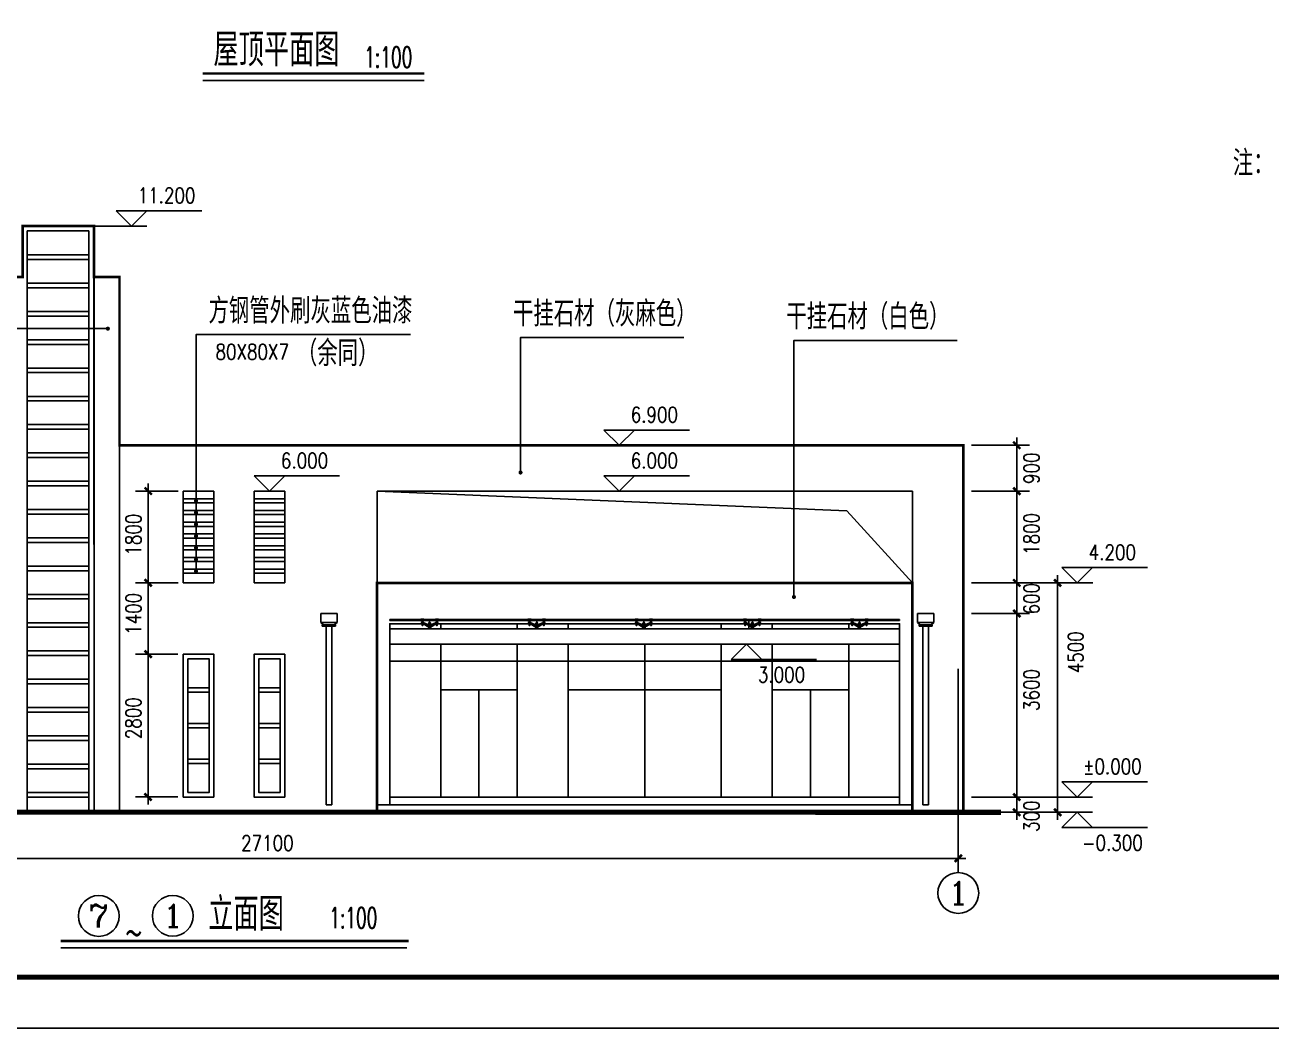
# Model space of a CAD drawing. Extents: x 535358 to 858566, y -185481 to -98609.
# Drawn here: x 790458 to 814897, y -162258 to -142580 of the extents above; entities that cross this region are included whole.
import ezdxf
from ezdxf.enums import TextEntityAlignment as Align

# ---------------------------------------------------------------- set-up
doc = ezdxf.new("R2010")
doc.units = 0
doc.header["$LTSCALE"] = 1000
doc.header["$MEASUREMENT"] = 0
doc.linetypes.add('CENTER2', pattern=[1.125, 0.75, -0.125, 0.125, -0.125])
doc.linetypes.add('CENTERX2', pattern=[101.6, 63.5, -12.7, 12.7, -12.7])
doc.layers.get('0').update_dxf_attribs({"linetype": 'CONTINUOUS'})
doc.layers.get('DEFPOINTS').update_dxf_attribs({"linetype": 'CONTINUOUS'})
for name, color, linetype in [('_TCH_MASK', 7, 'CONTINUOUS'), ('AXIS', 3, 'CONTINUOUS'), ('AXIS_TEXT', 3, 'CONTINUOUS'), ('E_GROUND', 2, 'CONTINUOUS'), ('E_WALL', 255, 'CONTINUOUS'), ('E_WINDOW', 2, 'CONTINUOUS'), ('LEVL', 3, 'CONTINUOUS'), ('PUB_SYMB', 3, 'CONTINUOUS'), ('PUB_TEXT', 7, 'CONTINUOUS'), ('PUB_TITLE', 4, 'CONTINUOUS'), ('PUB_WALL', 255, 'CONTINUOUS'), ('STAIR', 2, 'CONTINUOUS'), ('WALL', 151, 'CONTINUOUS'), ('玻璃', 3, 'CONTINUOUS')]:
    doc.layers.add(name, color=color, linetype=linetype)
doc.styles.add('-HZTXTSIMPLEX', font='SIMPLEX.shx', dxfattribs={"bigfont": 'HZTXT.shx'})
doc.styles.add('-宋体', font='SimSun.ttf', dxfattribs={"width": 0.8})
doc.styles.add('_COMPLEX', font='COMPLEX', dxfattribs={"width": 0.6125})
doc.styles.add('_HZTXT', font='txt.shx', dxfattribs={"width": 0.8, "bigfont": 'HZTXT.shx'})
doc.styles.add('_OCHINESE', font='simplex.shx', dxfattribs={"bigfont": 'OCHINESE.shx'})
doc.styles.add('COMPLEX', font='COMPLEX.shx')
doc.styles.add('dim_font', font='SIMPLEX.shx', dxfattribs={"width": 0.8})
doc.dimstyles.new('DIMN', dxfattribs={"dimtxt": 300, "dimasz": 100, "dimexe": 250, "dimexo": 300, "dimgap": 0, "dimtad": 0, "dimdec": 0, "dimzin": 0, "dimdsep": 46, "dimtxsty": 'dim_font', "dimblk": 'ARCHTICK', "dimcen": 0.09, "dimdle": 150, "dimclrt": 7, "dimazin": 0, "dimtfac": 1, "dimtdec": 0, "dimtix": 1, "dimtmove": 2, "dimatfit": 3, "dimldrblk": 'ARCHTICK', "dimfxl": 1, "dimtvp": 1, "dimtolj": 1, "dimtzin": 0, "dimarcsym": 0})

# ---------------------------------------------------------------- blocks, each defined once
blk = doc.blocks.new('_axiso')
blk.add_circle((0, 0), 0.5)
at = {"layer": 'AXIS_TEXT', "style": 'COMPLEX', "width": 1.041667}
blk.add_attdef('A', text='', height=0.56, dxfattribs=at).set_placement((-0.25, -0.28), (0.25, -0.28), align=Align.FIT)
blk = doc.blocks.new('_archtick')
at = {"const_width": 0.5}
blk.add_lwpolyline([(-0.7, -0.7), (0.7, 0.7)], dxfattribs=at)
blk = doc.blocks.new('*D855')
at = {"layer": 'AXIS', "color": 0, "lineweight": -2, "transparency": 16777216}
for p, q in [((781663, -155829), (781663, -159179)), ((808763, -155829), (808763, -159179)), ((781513, -158929), (808913, -158929))]:
    blk.add_line(p, q, dxfattribs=at)
at = {"layer": 'DEFPOINTS', "color": 0, "transparency": 16777216}
for p in [(781663, -155529), (808763, -155529), (808763, -158929)]:
    blk.add_point(p, dxfattribs=at)
at = {"layer": 'AXIS', "color": 0, "lineweight": -2, "transparency": 16777216, "xscale": 100, "yscale": 100, "zscale": 100, "rotation": 180}
blk.add_blockref('_archtick', (781663, -158929), dxfattribs=at)
at = {"layer": 'AXIS', "color": 0, "lineweight": -2, "transparency": 16777216, "xscale": 100, "yscale": 100, "zscale": 100}
blk.add_blockref('_archtick', (808763, -158929), dxfattribs=at)
at = {"layer": 'AXIS', "color": 7, "transparency": 16777216, "insert": (795213, -158629), "char_height": 300, "attachment_point": 5, "style": 'dim_font'}
blk.add_mtext('\\A1;27100', dxfattribs=at)
blk = doc.blocks.new('bz')
at = {"color": 2, "linetype": 'Continuous'}
for p, q in [((-172, 153), (-158, 156)), ((-172, 153), (-158, 156)), ((-172, 150), (-172, 153)), ((-142, 151), (-172, 151)), ((-157, 151), (-172, 151)), ((-172, 150), (-160, 150)), ((-172, 150), (-160, 150)), ((-172, 124), (-160, 124)), ((-172, 124), (-172, 121)), ((-142, 123), (-172, 123)), ((-157, 123), (-172, 123)), ((-172, 121), (-158, 118)), ((-172, 121), (-158, 118)), ((-126, 156), (-158, 156)), ((-126, 118), (-158, 118)), ((-157, 118), (-157, 115)), ((-157, 115), (-142, 115)), ((-156, 118), (-156, 115)), ((-147, 115), (-148, 114)), ((-148, 114), (-134, 114)), ((-134, 114), (-148, 114)), ((-148, 108), (-148, 114)), ((-148, 108), (-147, 107)), ((-134, 108), (-148, 108)), ((-134, 108), (-148, 108)), ((-134, 108), (-148, 108)), ((-134, 108), (-148, 108)), ((-147, 107), (-147, 89)), ((-135, 107), (-147, 107)), ((-137, 114), (-145, 108)), ((-145, 114), (-137, 108)), ((-145, 114), (-145, 108)), ((-142, 151), (-112, 151)), ((-142, 123), (-112, 123)), ((-142, 115), (-126, 115)), ((-137, 114), (-137, 108)), ((-135, 115), (-134, 114)), ((-134, 108), (-135, 107)), ((-135, 107), (-135, 89)), ((-134, 108), (-134, 114)), ((-127, 118), (-127, 115)), ((-112, 153), (-126, 156)), ((-112, 121), (-126, 118)), ((-126, 118), (-126, 115)), ((-112, 150), (-124, 150)), ((-112, 124), (-124, 124)), ((-112, 150), (-112, 153)), ((-112, 124), (-112, 121)), ((112, 153), (126, 156)), ((112, 150), (112, 153)), ((142, 151), (112, 151)), ((112, 150), (124, 150)), ((112, 124), (112, 121)), ((112, 124), (124, 124)), ((142, 123), (112, 123)), ((112, 121), (126, 118)), ((126, 156), (142, 156)), ((126, 118), (126, 115)), ((126, 118), (158, 118)), ((142, 115), (126, 115)), ((127, 118), (127, 115)), ((135, 115), (134, 114)), ((134, 108), (134, 114)), ((134, 114), (148, 114)), ((148, 114), (134, 114)), ((134, 108), (135, 107)), ((134, 108), (148, 108)), ((134, 108), (148, 108)), ((134, 108), (148, 108)), ((134, 108), (148, 108)), ((135, 107), (135, 89)), ((135, 107), (147, 107)), ((137, 114), (137, 108)), ((145, 114), (137, 108)), ((137, 114), (145, 108)), ((157, 156), (142, 156)), ((142, 151), (171, 151)), ((142, 123), (171, 123)), ((157, 115), (142, 115)), ((145, 114), (145, 108)), ((147, 115), (148, 114)), ((148, 108), (147, 107)), ((147, 107), (147, 89)), ((148, 108), (148, 114)), ((156, 118), (156, 115)), ((171, 153), (157, 156)), ((171, 121), (157, 118)), ((157, 118), (157, 115)), ((171, 150), (159, 150)), ((171, 124), (159, 124)), ((171, 150), (171, 153)), ((171, 124), (171, 121))]:
    blk.add_line(p, q, dxfattribs=at)
at = {"color": 2}
for p, q in [((-167, 79), (-117, 79)), ((-167, 79), (-167, 73)), ((-167, 79), (-117, 79)), ((-167, 73), (-142, 73)), ((-142, 73), (-51, 19)), ((-37, 47), (-117, 79)), ((-117, 79), (-117, 58)), ((-117, 77), (-117, 68)), ((-111, 69), (-111, 63)), ((-110, 62), (-52, 27)), ((-51, 47), (-109, 70)), ((-51, 28), (-51, 46)), ((-51, 19), (-51, 17)), ((-51, 19), (-51, 18)), ((-51, 17), (-35, 17)), ((-37, 47), (-37, 17)), ((-37, 47), (37, 47)), ((-37, 17), (51, 17)), ((-10, 17), (-24, 17)), ((-24, -7), (-24, 7)), ((24, 7), (-24, 7)), ((-17, 72), (-17, 59)), ((-17, 54), (-17, 47)), ((-15, 7), (-15, 17)), ((-14, 75), (14, 75)), ((-14, 57), (14, 57)), ((-13, 57), (13, 57)), ((13, 57), (-13, 57)), ((-10, 5), (10, -5)), ((-10, -5), (-10, 5)), ((-10, -5), (10, 5)), ((10, 5), (-10, 5)), ((-9, 59), (-9, 72)), ((-9, 47), (-9, 54)), ((9, 59), (9, 72)), ((9, 47), (9, 54)), ((10, -5), (10, 5)), ((15, 7), (15, 17)), ((17, 72), (17, 59)), ((17, 54), (17, 47)), ((24, -7), (24, 7)), ((37, 47), (117, 79)), ((37, 47), (37, 17)), ((142, 73), (51, 19)), ((51, 47), (109, 70)), ((51, 28), (51, 46)), ((51, 19), (51, 17)), ((110, 62), (52, 27)), ((111, 69), (111, 63)), ((117, 79), (117, 58)), ((167, 79), (117, 79)), ((167, 79), (117, 79)), ((117, 77), (117, 68)), ((167, 73), (142, 73)), ((167, 79), (167, 73)), ((24, -7), (-24, -7)), ((15, -7), (-15, -7)), ((10, -5), (-10, -5))]:
    blk.add_line(p, q, dxfattribs=at)
at = {"color": 0, "linetype": 'CENTER2', "ltscale": 0.05}
for p, q in [((-160, 150), (-160, 124)), ((-146, 107), (-146, 89)), ((-142, 142), (-142, 22)), ((-137, 107), (-137, 89)), ((-124, 150), (-124, 124)), ((124, 150), (124, 124)), ((137, 107), (137, 89)), ((142, 142), (142, 24)), ((146, 107), (146, 89)), ((159, 150), (159, 124))]:
    blk.add_line(p, q, dxfattribs=at)
at = {"ltscale": 0.04}
blk.add_line((-150, 150), (-150, 124), dxfattribs=at)
at = {"color": 0, "linetype": 'CENTER2', "ltscale": 0.01}
for p, q in [((-142, 21), (-142, 150)), ((0, 150), (0, -7)), ((0, 150), (0, -7)), ((142, 21), (142, 156))]:
    blk.add_line(p, q, dxfattribs=at)
at = {"color": 7, "linetype": 'CENTERX2'}
for p, q in [((-13, 7), (-13, 17)), ((13, 7), (13, 17))]:
    blk.add_line(p, q, dxfattribs=at)
at = {"color": 4}
for p, q in [((-8, 71), (-8, 71)), ((-8, 71), (-8, 71)), ((-8, 53), (-8, 53)), ((-8, 53), (-8, 53))]:
    blk.add_line(p, q, dxfattribs=at)
for p, q in [((-24, -7), (-24, -36)), ((24, -7), (24, -36))]:
    blk.add_line(p, q)
at = {"color": 2}
for centre, radius, start, end in [((-110, 69), 1, 68.0744, 179.2317), ((-110, 63), 1, 179.2317, 239.1209), ((-52, 28), 1, 239.1209, 359.2317), ((-52, 46), 1, 359.2317, 68.0744), ((-13, 71), 4.61, 20.4369, 159.5631), ((-13, 63), 5.67, 220.2984, 319.7016), ((-13, 52), 4.61, 20.4369, 159.5631), ((0, 75), 14, 0, 180), ((0, 61), 13.8, 51.5375, 128.4625), ((0, 77), 19.5, 243.8153, 296.1847), ((0, 43), 13.8, 51.5375, 128.4625), ((13, 71), 4.54, 19.7922, 160.2078), ((13, 63), 5.56, 219.7653, 320.2347), ((13, 53), 4.54, 19.7922, 160.2078), ((52, 46), 1, 111.9256, 180.7683), ((52, 28), 1, 180.7683, 300.8791), ((110, 69), 1, 0.7683, 111.9256), ((110, 63), 1, 300.8791, 0.7683)]:
    blk.add_arc(centre, radius, start, end, dxfattribs=at)
at = {"layer": 'DEFPOINTS', "color": 0, "linetype": 'ByBlock'}
blk.add_point((0, 76), dxfattribs=at)
at = {"layer": 'PUB_WALL', "linetype": 'Continuous'}
for p, q in [((-128, 81), (-156, 81)), ((-128, 81), (-156, 81)), ((128, 81), (156, 81)), ((128, 81), (156, 81))]:
    blk.add_line(p, q, dxfattribs=at)
at = {"layer": 'PUB_WALL'}
for p, q in [((-156, 81), (-156, 79)), ((-156, 81), (-156, 79)), ((-128, 79), (-156, 79)), ((-128, 79), (-156, 79)), ((-156, 73), (-156, 71)), ((-156, 73), (-156, 71)), ((-138, 71), (-156, 71)), ((-138, 71), (-156, 71)), ((-152, 63), (-152, 69)), ((-152, 63), (-152, 69)), ((-151, 87), (-151, 83)), ((-151, 87), (-151, 83)), ((-151, 87), (-151, 83)), ((-151, 87), (-151, 83)), ((-151, 71), (-150, 71)), ((-142, 71), (-151, 71)), ((-151, 71), (-150, 71)), ((-142, 71), (-151, 71)), ((-150, 81), (-132, 81)), ((-150, 81), (-132, 81)), ((-150, 71), (-138, 71)), ((-150, 71), (-149, 71)), ((-150, 71), (-138, 71)), ((-150, 71), (-149, 71)), ((-150, 62), (-149, 59)), ((-150, 62), (-149, 59)), ((-150, 61), (-149, 61)), ((-150, 61), (-133, 61)), ((-150, 61), (-149, 61)), ((-150, 61), (-133, 61)), ((-133, 89), (-149, 89)), ((-148, 89), (-149, 89)), ((-133, 89), (-149, 89)), ((-148, 89), (-149, 89)), ((-148, 81), (-149, 81)), ((-148, 81), (-149, 81)), ((-149, 71), (-138, 71)), ((-149, 71), (-138, 71)), ((-149, 61), (-135, 61)), ((-149, 61), (-135, 61)), ((-149, 58), (-135, 58)), ((-149, 58), (-135, 58)), ((-148, 58), (-148, 31)), ((-148, 58), (-148, 31)), ((-134, 31), (-148, 31)), ((-148, 31), (-141, 31)), ((-148, 31), (-146, 29)), ((-134, 31), (-148, 31)), ((-148, 31), (-141, 31)), ((-148, 31), (-146, 29)), ((-147, 63), (-147, 69)), ((-147, 63), (-147, 69)), ((-147, 63), (-147, 67)), ((-147, 63), (-147, 67)), ((-147, 63), (-147, 67)), ((-147, 63), (-147, 67)), ((-146, 87), (-146, 83)), ((-146, 87), (-146, 83)), ((-146, 87), (-146, 83)), ((-146, 87), (-146, 83)), ((-146, 87), (-146, 83)), ((-146, 87), (-146, 83)), ((-146, 29), (-146, 58)), ((-146, 29), (-146, 58)), ((-146, 29), (-136, 29)), ((-146, 29), (-136, 29)), ((-145, 71), (-139, 71)), ((-145, 71), (-139, 71)), ((-145, 61), (-139, 61)), ((-145, 61), (-139, 61)), ((-138, 89), (-144, 89)), ((-138, 89), (-144, 89)), ((-138, 81), (-144, 81)), ((-138, 81), (-144, 81)), ((-138, 71), (-142, 71)), ((-138, 71), (-142, 71)), ((-137, 63), (-137, 69)), ((-137, 63), (-137, 69)), ((-137, 63), (-137, 67)), ((-137, 63), (-137, 67)), ((-137, 63), (-137, 67)), ((-137, 63), (-137, 67)), ((-136, 87), (-136, 83)), ((-136, 87), (-136, 83)), ((-136, 87), (-136, 83)), ((-136, 87), (-136, 83)), ((-136, 87), (-136, 83)), ((-136, 87), (-136, 83)), ((-136, 29), (-136, 58)), ((-136, 29), (-136, 58)), ((-136, 29), (-134, 31)), ((-136, 29), (-134, 31)), ((-135, 61), (-134, 61)), ((-135, 61), (-134, 61)), ((-133, 89), (-134, 89)), ((-133, 89), (-134, 89)), ((-133, 81), (-134, 81)), ((-133, 81), (-134, 81)), ((-133, 61), (-134, 59)), ((-133, 61), (-134, 59)), ((-134, 59), (-134, 31)), ((-134, 59), (-134, 31)), ((-131, 87), (-131, 83)), ((-131, 87), (-131, 83)), ((-131, 63), (-131, 67)), ((-131, 63), (-131, 67)), ((-128, 81), (-128, 79)), ((-128, 81), (-128, 79)), ((128, 81), (128, 79)), ((128, 81), (128, 79)), ((128, 79), (156, 79)), ((128, 79), (156, 79)), ((131, 87), (131, 83)), ((131, 87), (131, 83)), ((131, 63), (131, 67)), ((131, 63), (131, 67)), ((150, 81), (132, 81)), ((150, 81), (132, 81)), ((133, 89), (134, 89)), ((133, 89), (149, 89)), ((133, 89), (134, 89)), ((133, 89), (149, 89)), ((133, 81), (134, 81)), ((133, 81), (134, 81)), ((133, 61), (134, 59)), ((150, 61), (133, 61)), ((133, 61), (134, 59)), ((150, 61), (133, 61)), ((135, 61), (134, 61)), ((135, 61), (134, 61)), ((134, 59), (134, 31)), ((134, 59), (134, 31)), ((134, 31), (148, 31)), ((136, 29), (134, 31)), ((134, 31), (148, 31)), ((136, 29), (134, 31)), ((149, 61), (135, 61)), ((149, 61), (135, 61)), ((149, 58), (135, 58)), ((149, 58), (135, 58)), ((136, 87), (136, 83)), ((136, 87), (136, 83)), ((136, 87), (136, 83)), ((136, 87), (136, 83)), ((136, 87), (136, 83)), ((136, 87), (136, 83)), ((136, 29), (136, 58)), ((136, 29), (136, 58)), ((146, 29), (136, 29)), ((146, 29), (136, 29)), ((137, 63), (137, 69)), ((137, 63), (137, 69)), ((137, 63), (137, 67)), ((137, 63), (137, 67)), ((137, 63), (137, 67)), ((137, 63), (137, 67)), ((138, 89), (144, 89)), ((138, 89), (144, 89)), ((138, 81), (144, 81)), ((138, 81), (144, 81)), ((138, 71), (156, 71)), ((138, 71), (142, 71)), ((149, 71), (138, 71)), ((150, 71), (138, 71)), ((138, 71), (156, 71)), ((138, 71), (142, 71)), ((149, 71), (138, 71)), ((150, 71), (138, 71)), ((145, 71), (139, 71)), ((145, 71), (139, 71)), ((145, 61), (139, 61)), ((145, 61), (139, 61)), ((148, 31), (141, 31)), ((148, 31), (141, 31)), ((142, 71), (151, 71)), ((142, 71), (151, 71)), ((146, 87), (146, 83)), ((146, 87), (146, 83)), ((146, 87), (146, 83)), ((146, 87), (146, 83)), ((146, 87), (146, 83)), ((146, 87), (146, 83)), ((146, 29), (146, 58)), ((146, 29), (146, 58)), ((148, 31), (146, 29)), ((148, 31), (146, 29)), ((147, 63), (147, 69)), ((147, 63), (147, 69)), ((147, 63), (147, 67)), ((147, 63), (147, 67)), ((147, 63), (147, 67)), ((147, 63), (147, 67)), ((148, 89), (149, 89)), ((148, 89), (149, 89)), ((148, 81), (149, 81)), ((148, 81), (149, 81)), ((148, 58), (148, 31)), ((148, 58), (148, 31)), ((150, 71), (149, 71)), ((150, 71), (149, 71)), ((150, 62), (149, 59)), ((150, 62), (149, 59)), ((150, 61), (149, 61)), ((150, 61), (149, 61)), ((151, 71), (150, 71)), ((151, 71), (150, 71)), ((151, 87), (151, 83)), ((151, 87), (151, 83)), ((151, 87), (151, 83)), ((151, 87), (151, 83)), ((152, 63), (152, 69)), ((152, 63), (152, 69)), ((156, 81), (156, 79)), ((156, 81), (156, 79)), ((156, 73), (156, 71)), ((156, 73), (156, 71))]:
    blk.add_line(p, q, dxfattribs=at)
for centre, radius, start, end in [((-150, 69), 2, 90, 180), ((-150, 69), 2, 90, 180), ((-150, 63), 2, 180, 270), ((-150, 63), 2, 180, 270), ((-149, 87), 2, 89.9997, 179.9997), ((-149, 87), 2, 89.9997, 179.9997), ((-149, 83), 2, 179.9997, 269.9997), ((-149, 83), 2, 179.9997, 269.9997), ((-149, 69), 2, 0, 90), ((-149, 69), 2, 0, 90), ((-149, 63), 2, 270, 0), ((-149, 63), 2, 270, 0), ((-149, 59), 1, 196.8728, 270), ((-149, 59), 1, 196.8728, 270), ((-148, 87), 2, 359.9997, 89.9997), ((-148, 87), 2, 359.9997, 89.9997), ((-148, 83), 2, 269.9997, 359.9997), ((-148, 83), 2, 269.9997, 359.9997), ((-145, 69), 2, 90, 180), ((-145, 69), 2, 90, 180), ((-145, 63), 2, 180, 270), ((-145, 63), 2, 180, 270), ((-144, 87), 2, 89.9997, 179.9997), ((-144, 87), 2, 89.9997, 179.9997), ((-144, 83), 2, 179.9997, 269.9997), ((-144, 83), 2, 179.9997, 269.9997), ((-139, 69), 2, 0, 90), ((-139, 69), 2, 0, 90), ((-139, 63), 2, 270, 0), ((-139, 63), 2, 270, 0), ((-138, 87), 2, 359.9997, 89.9997), ((-138, 87), 2, 359.9997, 89.9997), ((-138, 83), 2, 269.9997, 359.9997), ((-138, 83), 2, 269.9997, 359.9997), ((-135, 69), 2, 143.4651, 180), ((-135, 69), 2, 143.4651, 180), ((-135, 63), 2, 180, 270), ((-135, 63), 2, 180, 270), ((-134, 87), 2, 89.9997, 179.9997), ((-134, 87), 2, 89.9997, 179.9997), ((-134, 83), 2, 179.9997, 269.9997), ((-134, 83), 2, 179.9997, 269.9997), ((-135, 59), 1, 270, 343.1272), ((-135, 59), 1, 270, 343.1272), ((-133, 87), 2, 359.9997, 89.9997), ((-133, 87), 2, 359.9997, 89.9997), ((-133, 83), 2, 269.9997, 359.9997), ((-133, 83), 2, 269.9997, 359.9997), ((-133, 63), 2, 270, 0), ((-133, 63), 2, 270, 0), ((133, 87), 2, 90.0003, 180.0003), ((133, 87), 2, 90.0003, 180.0003), ((133, 83), 2, 180.0003, 270.0003), ((133, 83), 2, 180.0003, 270.0003), ((133, 63), 2, 180, 270), ((133, 63), 2, 180, 270), ((134, 87), 2, 0.0003, 90.0003), ((134, 87), 2, 0.0003, 90.0003), ((134, 83), 2, 270.0003, 0.0003), ((134, 83), 2, 270.0003, 0.0003), ((135, 59), 1, 196.8728, 270), ((135, 59), 1, 196.8728, 270), ((135, 63), 2, 270, 0), ((135, 63), 2, 270, 0), ((138, 87), 2, 90.0003, 180.0003), ((138, 87), 2, 90.0003, 180.0003), ((138, 83), 2, 180.0003, 270.0003), ((138, 83), 2, 180.0003, 270.0003), ((135, 69), 2, 0, 36.5349), ((135, 69), 2, 0, 36.5349), ((139, 69), 2, 90, 180), ((139, 69), 2, 90, 180), ((139, 63), 2, 180, 270), ((139, 63), 2, 180, 270), ((144, 87), 2, 0.0003, 90.0003), ((144, 87), 2, 0.0003, 90.0003), ((144, 83), 2, 270.0003, 0.0003), ((144, 83), 2, 270.0003, 0.0003), ((145, 69), 2, 0, 90), ((145, 69), 2, 0, 90), ((145, 63), 2, 270, 0), ((145, 63), 2, 270, 0), ((148, 87), 2, 90.0003, 180.0003), ((148, 87), 2, 90.0003, 180.0003), ((148, 83), 2, 180.0003, 270.0003), ((148, 83), 2, 180.0003, 270.0003), ((149, 69), 2, 90, 180), ((149, 69), 2, 90, 180), ((149, 63), 2, 180, 270), ((149, 63), 2, 180, 270), ((149, 87), 2, 0.0003, 90.0003), ((149, 87), 2, 0.0003, 90.0003), ((149, 83), 2, 270.0003, 0.0003), ((149, 83), 2, 270.0003, 0.0003), ((149, 59), 1, 270, 343.1272), ((149, 59), 1, 270, 343.1272), ((150, 69), 2, 0, 90), ((150, 69), 2, 0, 90), ((150, 63), 2, 270, 0), ((150, 63), 2, 270, 0)]:
    blk.add_arc(centre, radius, start, end, dxfattribs=at)
at = {"layer": 'WALL', "linetype": 'Continuous'}
for p, q in [((-128, 81), (-156, 81)), ((128, 81), (156, 81))]:
    blk.add_line(p, q, dxfattribs=at)
at = {"layer": 'WALL'}
for p, q in [((-156, 81), (-156, 79)), ((-128, 79), (-156, 79)), ((-156, 73), (-156, 71)), ((-138, 71), (-156, 71)), ((-152, 63), (-152, 69)), ((-151, 87), (-151, 83)), ((-151, 87), (-151, 83)), ((-151, 71), (-150, 71)), ((-142, 71), (-151, 71)), ((-150, 81), (-132, 81)), ((-150, 71), (-138, 71)), ((-150, 71), (-149, 71)), ((-150, 62), (-149, 59)), ((-150, 61), (-149, 61)), ((-150, 61), (-133, 61)), ((-133, 89), (-149, 89)), ((-148, 89), (-149, 89)), ((-148, 81), (-149, 81)), ((-149, 71), (-138, 71)), ((-149, 61), (-135, 61)), ((-149, 58), (-135, 58)), ((-148, 58), (-148, 31)), ((-134, 31), (-148, 31)), ((-148, 31), (-141, 31)), ((-148, 31), (-146, 29)), ((-147, 63), (-147, 69)), ((-147, 63), (-147, 67)), ((-147, 63), (-147, 67)), ((-146, 87), (-146, 83)), ((-146, 87), (-146, 83)), ((-146, 87), (-146, 83)), ((-146, 29), (-146, 58)), ((-146, 29), (-136, 29)), ((-145, 71), (-139, 71)), ((-145, 61), (-139, 61)), ((-138, 89), (-144, 89)), ((-138, 81), (-144, 81)), ((-138, 71), (-142, 71)), ((-137, 63), (-137, 69)), ((-137, 63), (-137, 67)), ((-137, 63), (-137, 67)), ((-136, 87), (-136, 83)), ((-136, 87), (-136, 83)), ((-136, 87), (-136, 83)), ((-136, 29), (-136, 58)), ((-136, 29), (-134, 31)), ((-135, 61), (-134, 61)), ((-133, 89), (-134, 89)), ((-133, 81), (-134, 81)), ((-133, 61), (-134, 59)), ((-134, 59), (-134, 31)), ((-131, 87), (-131, 83)), ((-131, 63), (-131, 67)), ((-128, 81), (-128, 79)), ((128, 81), (128, 79)), ((128, 79), (156, 79)), ((131, 87), (131, 83)), ((131, 63), (131, 67)), ((150, 81), (132, 81)), ((133, 89), (134, 89)), ((133, 89), (149, 89)), ((133, 81), (134, 81)), ((133, 61), (134, 59)), ((150, 61), (133, 61)), ((135, 61), (134, 61)), ((134, 59), (134, 31)), ((134, 31), (148, 31)), ((136, 29), (134, 31)), ((149, 61), (135, 61)), ((149, 58), (135, 58)), ((136, 87), (136, 83)), ((136, 87), (136, 83)), ((136, 87), (136, 83)), ((136, 29), (136, 58)), ((146, 29), (136, 29)), ((137, 63), (137, 69)), ((137, 63), (137, 67)), ((137, 63), (137, 67)), ((138, 89), (144, 89)), ((138, 81), (144, 81)), ((138, 71), (156, 71)), ((138, 71), (142, 71)), ((149, 71), (138, 71)), ((150, 71), (138, 71)), ((145, 71), (139, 71)), ((145, 61), (139, 61)), ((148, 31), (141, 31)), ((142, 71), (151, 71)), ((146, 87), (146, 83)), ((146, 87), (146, 83)), ((146, 87), (146, 83)), ((146, 29), (146, 58)), ((148, 31), (146, 29)), ((147, 63), (147, 69)), ((147, 63), (147, 67)), ((147, 63), (147, 67)), ((148, 89), (149, 89)), ((148, 81), (149, 81)), ((148, 58), (148, 31)), ((150, 71), (149, 71)), ((150, 62), (149, 59)), ((150, 61), (149, 61)), ((151, 71), (150, 71)), ((151, 87), (151, 83)), ((151, 87), (151, 83)), ((152, 63), (152, 69)), ((156, 81), (156, 79)), ((156, 73), (156, 71))]:
    blk.add_line(p, q, dxfattribs=at)
for centre, radius, start, end in [((-150, 69), 2, 90, 180), ((-150, 63), 2, 180, 270), ((-149, 87), 2, 89.9997, 179.9997), ((-149, 83), 2, 179.9997, 269.9997), ((-149, 69), 2, 0, 90), ((-149, 63), 2, 270, 0), ((-149, 59), 1, 196.8728, 270), ((-148, 87), 2, 359.9997, 89.9997), ((-148, 83), 2, 269.9997, 359.9997), ((-145, 69), 2, 90, 180), ((-145, 63), 2, 180, 270), ((-144, 87), 2, 89.9997, 179.9997), ((-144, 83), 2, 179.9997, 269.9997), ((-139, 69), 2, 0, 90), ((-139, 63), 2, 270, 0), ((-138, 87), 2, 359.9997, 89.9997), ((-138, 83), 2, 269.9997, 359.9997), ((-135, 69), 2, 143.4651, 180), ((-135, 63), 2, 180, 270), ((-134, 87), 2, 89.9997, 179.9997), ((-134, 83), 2, 179.9997, 269.9997), ((-135, 59), 1, 270, 343.1272), ((-133, 87), 2, 359.9997, 89.9997), ((-133, 83), 2, 269.9997, 359.9997), ((-133, 63), 2, 270, 0), ((133, 87), 2, 90.0003, 180.0003), ((133, 83), 2, 180.0003, 270.0003), ((133, 63), 2, 180, 270), ((134, 87), 2, 0.0003, 90.0003), ((134, 83), 2, 270.0003, 0.0003), ((135, 59), 1, 196.8728, 270), ((135, 63), 2, 270, 0), ((138, 87), 2, 90.0003, 180.0003), ((138, 83), 2, 180.0003, 270.0003), ((135, 69), 2, 0, 36.5349), ((139, 69), 2, 90, 180), ((139, 63), 2, 180, 270), ((144, 87), 2, 0.0003, 90.0003), ((144, 83), 2, 270.0003, 0.0003), ((145, 69), 2, 0, 90), ((145, 63), 2, 270, 0), ((148, 87), 2, 90.0003, 180.0003), ((148, 83), 2, 180.0003, 270.0003), ((149, 69), 2, 90, 180), ((149, 63), 2, 180, 270), ((149, 87), 2, 0.0003, 90.0003), ((149, 83), 2, 270.0003, 0.0003), ((149, 59), 1, 270, 343.1272), ((150, 69), 2, 0, 90), ((150, 63), 2, 270, 0)]:
    blk.add_arc(centre, radius, start, end, dxfattribs=at)
at = {"layer": '玻璃'}
for p, q in [((-5, 150), (-5, 124)), ((0, 150), (0, 124)), ((5, 150), (5, 124))]:
    blk.add_line(p, q, dxfattribs=at)
blk = doc.blocks.new('*D1156')
at = {"layer": 'AXIS', "color": 0, "lineweight": -2, "transparency": 16777216}
for p, q in [((793460, -154925), (792626, -154925)), ((792876, -154775), (792874, -157875)), ((793459, -157725), (792624, -157725))]:
    blk.add_line(p, q, dxfattribs=at)
at = {"layer": 'DEFPOINTS', "color": 0, "transparency": 16777216}
for p in [(793760, -154926), (792874, -157725), (793759, -157726)]:
    blk.add_point(p, dxfattribs=at)
at = {"layer": 'AXIS', "color": 0, "lineweight": -2, "transparency": 16777216, "xscale": 100, "yscale": 100, "zscale": 100}
for p, rotation in [((792876, -154925), 89.9726942900468), ((792874, -157725), 269.9726942900468)]:
    blk.add_blockref('_archtick', p, dxfattribs=dict(at, rotation=rotation))
at = {"layer": 'AXIS', "color": 7, "transparency": 16777216, "insert": (792585, -156180), "char_height": 300, "attachment_point": 5, "rotation": 89.9727, "style": 'dim_font'}
blk.add_mtext('\\A1;2800', dxfattribs=at)
blk = doc.blocks.new('*D1157')
at = {"layer": 'AXIS', "color": 0, "lineweight": -2, "transparency": 16777216}
for p, q in [((792877, -153375), (792876, -155075)), ((793461, -153525), (792626, -153525)), ((793460, -154925), (792626, -154925))]:
    blk.add_line(p, q, dxfattribs=at)
at = {"layer": 'DEFPOINTS', "color": 0, "transparency": 16777216}
for p in [(793761, -153526), (792876, -154925), (793760, -154926)]:
    blk.add_point(p, dxfattribs=at)
at = {"layer": 'AXIS', "color": 0, "lineweight": -2, "transparency": 16777216, "xscale": 100, "yscale": 100, "zscale": 100}
for p, rotation in [((792876, -153525), 89.9726942900468), ((792876, -154925), 269.9726942900468)]:
    blk.add_blockref('_archtick', p, dxfattribs=dict(at, rotation=rotation))
at = {"layer": 'AXIS', "color": 7, "transparency": 16777216, "insert": (792586, -154133), "char_height": 300, "attachment_point": 5, "rotation": 89.9727, "style": 'dim_font'}
blk.add_mtext('\\A1;1400', dxfattribs=at)
blk = doc.blocks.new('*D1158')
at = {"layer": 'AXIS', "color": 0, "lineweight": -2, "transparency": 16777216}
for p, q in [((793462, -151725), (792627, -151725)), ((792877, -151575), (792876, -153675)), ((793461, -153525), (792626, -153525))]:
    blk.add_line(p, q, dxfattribs=at)
at = {"layer": 'DEFPOINTS', "color": 0, "transparency": 16777216}
for p in [(793762, -151726), (792876, -153525), (793761, -153526)]:
    blk.add_point(p, dxfattribs=at)
at = {"layer": 'AXIS', "color": 0, "lineweight": -2, "transparency": 16777216, "xscale": 100, "yscale": 100, "zscale": 100}
for p, rotation in [((792877, -151725), 89.9726942900468), ((792876, -153525), 269.9726942900468)]:
    blk.add_blockref('_archtick', p, dxfattribs=dict(at, rotation=rotation))
at = {"layer": 'AXIS', "color": 7, "transparency": 16777216, "insert": (792586, -152579), "char_height": 300, "attachment_point": 5, "rotation": 89.9727, "style": 'dim_font'}
blk.add_mtext('\\A1;1800', dxfattribs=at)
blk = doc.blocks.new('*D1160')
at = {"layer": 'AXIS', "color": 0, "lineweight": -2, "transparency": 16777216}
for p, q in [((809025, -154126), (810160, -154126)), ((809910, -153976), (809910, -157876)), ((809025, -157726), (810160, -157726))]:
    blk.add_line(p, q, dxfattribs=at)
at = {"layer": 'DEFPOINTS', "color": 0, "transparency": 16777216}
for p in [(808725, -154126), (808725, -157726), (809910, -157726)]:
    blk.add_point(p, dxfattribs=at)
at = {"layer": 'AXIS', "color": 0, "lineweight": -2, "transparency": 16777216, "xscale": 100, "yscale": 100, "zscale": 100}
for p, rotation in [((809910, -154126), 90), ((809910, -157726), 270)]:
    blk.add_blockref('_archtick', p, dxfattribs=dict(at, rotation=rotation))
at = {"layer": 'AXIS', "color": 7, "transparency": 16777216, "insert": (810200, -155626), "char_height": 300, "attachment_point": 5, "rotation": 90, "style": 'dim_font'}
blk.add_mtext('\\A1;3600', dxfattribs=at)
blk = doc.blocks.new('*D1161')
at = {"layer": 'AXIS', "color": 0, "lineweight": -2, "transparency": 16777216}
for p, q in [((810710, -153376), (810710, -158176)), ((809640, -153526), (810960, -153526)), ((809658, -158026), (810960, -158026))]:
    blk.add_line(p, q, dxfattribs=at)
at = {"layer": 'DEFPOINTS', "color": 0, "transparency": 16777216}
for p in [(809340, -153526), (809358, -158026), (810710, -158026)]:
    blk.add_point(p, dxfattribs=at)
at = {"layer": 'AXIS', "color": 0, "lineweight": -2, "transparency": 16777216, "xscale": 100, "yscale": 100, "zscale": 100}
for p, rotation in [((810710, -153526), 90), ((810710, -158026), 270)]:
    blk.add_blockref('_archtick', p, dxfattribs=dict(at, rotation=rotation))
at = {"layer": 'AXIS', "color": 7, "transparency": 16777216, "insert": (811065, -154886), "char_height": 300, "attachment_point": 5, "rotation": 90, "style": 'dim_font'}
blk.add_mtext('\\A1;4500', dxfattribs=at)
blk = doc.blocks.new('*D1162')
at = {"layer": 'AXIS', "color": 0, "lineweight": -2, "transparency": 16777216}
for p, q in [((809910, -157576), (809910, -158176)), ((809025, -157726), (810160, -157726)), ((809025, -158026), (810160, -158026))]:
    blk.add_line(p, q, dxfattribs=at)
at = {"layer": 'DEFPOINTS', "color": 0, "transparency": 16777216}
for p in [(808725, -157726), (808725, -158026), (809910, -158026)]:
    blk.add_point(p, dxfattribs=at)
at = {"layer": 'AXIS', "color": 0, "lineweight": -2, "transparency": 16777216, "xscale": 100, "yscale": 100, "zscale": 100}
for p, rotation in [((809910, -157726), 90), ((809910, -158026), 270)]:
    blk.add_blockref('_archtick', p, dxfattribs=dict(at, rotation=rotation))
at = {"layer": 'AXIS', "color": 7, "transparency": 16777216, "insert": (810198, -158102), "char_height": 300, "attachment_point": 5, "rotation": 90, "style": 'dim_font'}
blk.add_mtext('\\A1;300', dxfattribs=at)
blk = doc.blocks.new('*D1163')
at = {"layer": 'AXIS', "color": 0, "lineweight": -2, "transparency": 16777216}
for p, q in [((809910, -150676), (809910, -151876)), ((809025, -150826), (810160, -150826)), ((809025, -151726), (810160, -151726))]:
    blk.add_line(p, q, dxfattribs=at)
at = {"layer": 'DEFPOINTS', "color": 0, "transparency": 16777216}
for p in [(808725, -150826), (808725, -151726), (809910, -151726)]:
    blk.add_point(p, dxfattribs=at)
at = {"layer": 'AXIS', "color": 0, "lineweight": -2, "transparency": 16777216, "xscale": 100, "yscale": 100, "zscale": 100}
for p, rotation in [((809910, -150826), 90), ((809910, -151726), 270)]:
    blk.add_blockref('_archtick', p, dxfattribs=dict(at, rotation=rotation))
at = {"layer": 'AXIS', "color": 7, "transparency": 16777216, "insert": (810200, -151276), "char_height": 300, "attachment_point": 5, "rotation": 90, "style": 'dim_font'}
blk.add_mtext('\\A1;900', dxfattribs=at)
blk = doc.blocks.new('*D1164')
at = {"layer": 'AXIS', "color": 0, "lineweight": -2, "transparency": 16777216}
for p, q in [((809025, -151726), (810160, -151726)), ((809910, -151576), (809910, -153676)), ((809025, -153526), (810160, -153526))]:
    blk.add_line(p, q, dxfattribs=at)
at = {"layer": 'DEFPOINTS', "color": 0, "transparency": 16777216}
for p in [(808725, -151726), (808725, -153526), (809910, -153526)]:
    blk.add_point(p, dxfattribs=at)
at = {"layer": 'AXIS', "color": 0, "lineweight": -2, "transparency": 16777216, "xscale": 100, "yscale": 100, "zscale": 100}
for p, rotation in [((809910, -151726), 90), ((809910, -153526), 270)]:
    blk.add_blockref('_archtick', p, dxfattribs=dict(at, rotation=rotation))
at = {"layer": 'AXIS', "color": 7, "transparency": 16777216, "insert": (810200, -152564), "char_height": 300, "attachment_point": 5, "rotation": 90, "style": 'dim_font'}
blk.add_mtext('\\A1;1800', dxfattribs=at)
blk = doc.blocks.new('*D1159')
at = {"layer": 'AXIS', "color": 0, "lineweight": -2, "transparency": 16777216}
for p, q in [((809910, -153376), (809910, -154276)), ((809025, -153526), (810160, -153526)), ((809025, -154126), (810160, -154126))]:
    blk.add_line(p, q, dxfattribs=at)
at = {"layer": 'DEFPOINTS', "color": 0, "transparency": 16777216}
for p in [(808725, -153526), (808725, -154126), (809910, -154126)]:
    blk.add_point(p, dxfattribs=at)
at = {"layer": 'AXIS', "color": 0, "lineweight": -2, "transparency": 16777216, "xscale": 100, "yscale": 100, "zscale": 100}
for p, rotation in [((809910, -153526), 90), ((809910, -154126), 270)]:
    blk.add_blockref('_archtick', p, dxfattribs=dict(at, rotation=rotation))
at = {"layer": 'AXIS', "color": 7, "transparency": 16777216, "insert": (810200, -153835), "char_height": 300, "attachment_point": 5, "rotation": 90, "style": 'dim_font'}
blk.add_mtext('\\A1;600', dxfattribs=at)

msp = doc.modelspace()

# ---------------------------------------------------------------- linework, layer by layer
for p, q in [((807613.1, -154240.5), (797613.1, -154240.5)), ((807613.1, -154266), (797613.1, -154266)), ((797613.1, -154426), (807613.1, -154426)), ((807613.1, -154726), (797613.1, -154726))]:
    msp.add_line(p, q)
at = {"const_width": 50}
for points in [[(808863.1, -158026), (808863.1, -150826), (792313.1, -150826), (792313.1, -147526), (791812.2, -147526), (791813.1, -146526), (790413.1, -146526), (790413.1, -147526), (789913.1, -147526), (789913.1, -150826), (781563.1, -150826), (781563.1, -158026)], [(797363.1, -158026), (797363.1, -153526), (807863.1, -153526), (807863.1, -158025.6)]]:
    msp.add_lwpolyline(points, dxfattribs=at)
for points in [[(797613.1, -154266), (797613.1, -154240.5)], [(807613.1, -154266), (807613.1, -154240.5)]]:
    msp.add_lwpolyline(points)
at = {"layer": '_TCH_MASK', "color": 0}
for p, q in [((796259.5, -154301), (796259.5, -154126)), ((796579.5, -154301), (796579.5, -154126)), ((807963.1, -154301), (807963.1, -154126)), ((808283.1, -154301), (808283.1, -154126)), ((796579.5, -154301), (796259.5, -154301)), ((796549.5, -154351), (796289.5, -154351)), ((796289.5, -154376), (796289.5, -154351)), ((796549.5, -154376), (796289.5, -154376)), ((796549.5, -154376), (796549.5, -154351)), ((808283.1, -154301), (807963.1, -154301)), ((808253.1, -154351), (807993.1, -154351)), ((807993.1, -154376), (807993.1, -154351)), ((808253.1, -154376), (807993.1, -154376)), ((808253.1, -154376), (808253.1, -154351))]:
    msp.add_line(p, q, dxfattribs=at)
at = {"layer": '_TCH_MASK', "color": 0, "linetype": 'Continuous', "lineweight": 25, "ltscale": 0.5}
for p, q in [((796259.5, -154301), (796314.5, -154351)), ((796364.5, -157877.3), (796364.5, -154376)), ((796474.5, -154376), (796474.5, -157877.3)), ((796579.5, -154301), (796524.5, -154351)), ((807963.1, -154301), (808018.1, -154351)), ((808068.1, -157877.3), (808068.1, -154376)), ((808178.1, -154376), (808178.1, -157877.3)), ((808283.1, -154301), (808228.1, -154351)), ((796474.5, -157877.3), (796364.5, -157877.3)), ((808178.1, -157877.3), (808068.1, -157877.3))]:
    msp.add_line(p, q, dxfattribs=at)
at = {"layer": '_TCH_MASK'}
for points in [[(796579.5, -154126), (796259.5, -154126)], [(808283.1, -154126), (807963.1, -154126)]]:
    msp.add_lwpolyline(points, dxfattribs=at)
at = {"layer": 'AXIS'}
for p, q in [((791361.5, -146525), (792851.8, -146525)), ((809909.7, -153526), (811403.9, -153526)), ((808763.1, -159208.8), (808763.1, -155208.8)), ((809909.7, -157726), (811396.1, -157726)), ((809909.7, -157726), (810959.7, -157726)), ((809909.7, -158026), (811396.2, -158026))]:
    msp.add_line(p, q, dxfattribs=at)
at = {"layer": 'E_GROUND', "const_width": 100}
msp.add_lwpolyline([(809598.7, -158026), (809598.7, -158026), (780410.2, -158019)], dxfattribs=at)
at = {"layer": 'E_WALL'}
for points in [[(792313.1, -158021.9), (792313.1, -147526), (791803.1, -147526)], [(791812.2, -147524.9), (791813.1, -158024.9)], [(791812.2, -147524.9), (791813.1, -158024.9)], [(792313.1, -150826), (808863.1, -150826)], [(808863.1, -158026), (808863.1, -150826), (808863.1, -150826)], [(808863.1, -158026), (808863.1, -150826), (808863.1, -150826)], [(797363.1, -151728.1), (807863.1, -151726.1)], [(807863.1, -153526), (806577.9, -152113.8), (797363.1, -151728.1)], [(797363.1, -158026), (797363.1, -151728.2)], [(807863.1, -158026), (807863.1, -151726)], [(797363.1, -153526), (807863.1, -153526)], [(797613.1, -157876), (797613.1, -154326)], [(797613.1, -154326), (797613.1, -154326), (798243.5, -154326)], [(798547, -154326), (800343.5, -154326)], [(800647, -154326), (802443.5, -154326)], [(802747, -154326), (804572.2, -154326)], [(804875.6, -154326), (806672.2, -154326)], [(806975.6, -154326), (807613.1, -154326)], [(807613.1, -157876), (807613.1, -154326)]]:
    msp.add_lwpolyline(points, dxfattribs=at)
at = {"layer": 'E_WINDOW'}
for points in [[(790413.1, -146526), (791813.1, -146526)], [(790503, -158021.4), (790503, -158021.4), (790503.1, -146616)], [(790503.1, -146616), (791713.1, -146616)], [(791713, -158021.7), (791713, -158021.7), (791713.1, -146616)], [(791813.1, -157726), (791813.1, -146525)], [(790503.1, -147091), (791713.1, -147091)], [(790503.1, -147181), (791713.1, -147181)], [(790503.1, -147646), (791713.1, -147646)], [(790503.1, -147736), (791713.1, -147736)], [(790503.1, -148201), (791713.1, -148201)], [(790503.1, -148291), (791713.1, -148291)], [(790503.1, -148756), (791713.1, -148756)], [(790503.1, -148846), (791713.1, -148846)], [(790503.1, -149311), (791713.1, -149311)], [(790503.1, -149401), (791713.1, -149401)], [(790503.1, -149866), (791713.1, -149866)], [(790503.1, -149956), (791713.1, -149956)], [(790503.1, -150421), (791713.1, -150421)], [(790503.1, -150511), (791713.1, -150511)], [(790503.1, -150976), (791713.1, -150976)], [(790503.1, -151066), (791713.1, -151066)], [(790503.1, -151531), (791713.1, -151531)], [(790503.1, -151621), (791713.1, -151621)], [(794163.1, -151726), (793563.1, -151726)], [(793563.1, -153526), (793563.1, -151726)], [(794163.1, -153526), (794163.1, -151726)], [(795553.1, -151726), (794953.1, -151726)], [(794953.1, -153526), (794953.1, -151726)], [(795553.1, -153526), (795553.1, -151726)], [(793563.1, -151876), (793563.1, -151876), (794163.1, -151876), (794163.1, -151956), (793563.1, -151956)], [(794953.1, -151876), (794953.1, -151876), (795553.1, -151876), (795553.1, -151956), (794953.1, -151956)], [(790503.1, -152086), (791713.1, -152086)], [(790503.1, -152176), (791713.1, -152176)], [(793563.1, -152106), (793563.1, -152106), (794163.1, -152106), (794163.1, -152186), (793563.1, -152186)], [(794953.1, -152106), (794953.1, -152106), (795553.1, -152106), (795553.1, -152186), (794953.1, -152186)], [(793563.1, -152336), (793563.1, -152336), (794163.1, -152336), (794163.1, -152416), (793563.1, -152416)], [(794953.1, -152336), (794953.1, -152336), (795553.1, -152336), (795553.1, -152416), (794953.1, -152416)], [(790503.1, -152641), (791713.1, -152641)], [(790503.1, -152731), (791713.1, -152731)], [(793563.1, -152566), (793563.1, -152566), (794163.1, -152566), (794163.1, -152646), (793563.1, -152646)], [(794953.1, -152566), (794953.1, -152566), (795553.1, -152566), (795553.1, -152646), (794953.1, -152646)], [(793563.1, -152796), (793563.1, -152796), (794163.1, -152796), (794163.1, -152876), (793563.1, -152876)], [(794953.1, -152796), (794953.1, -152796), (795553.1, -152796), (795553.1, -152876), (794953.1, -152876)], [(790503.1, -153196), (791713.1, -153196)], [(793563.1, -153026), (793563.1, -153026), (794163.1, -153026), (794163.1, -153106), (793563.1, -153106)], [(794953.1, -153026), (794953.1, -153026), (795553.1, -153026), (795553.1, -153106), (794953.1, -153106)], [(790503.1, -153286), (791713.1, -153286)], [(793563.1, -153256), (793563.1, -153256), (794163.1, -153256), (794163.1, -153336), (793563.1, -153336)], [(794953.1, -153256), (794953.1, -153256), (795553.1, -153256), (795553.1, -153336), (794953.1, -153336)], [(794163.1, -153526), (793563.1, -153526)], [(795553.1, -153526), (794953.1, -153526)], [(790503.1, -153751), (791713.1, -153751)], [(790503.1, -153841), (791713.1, -153841)], [(790503.1, -154306), (791713.1, -154306)], [(790503.1, -154396), (791713.1, -154396)], [(797613.1, -157726), (797613.1, -154326), (797613.1, -156001), (797613.1, -156001)], [(797613.1, -156863.5), (797613.1, -156863.5), (797613.1, -154326), (797613.1, -155926), (797613.1, -155063.5), (807613.1, -155063.5), (807613.1, -154326), (806975.6, -154326)], [(798243.5, -154326), (797613.1, -154326)], [(800343.5, -154326), (798547, -154326)], [(798613.1, -154426), (798613.1, -154326)], [(800113.1, -154426), (800113.1, -154326)], [(802443.5, -154326), (800647, -154326)], [(801113.1, -154326), (801113.1, -154426)], [(804572.2, -154326), (802747, -154326)], [(804113.1, -154426), (804113.1, -154326)], [(804658.3, -154266), (804658.3, -154426)], [(806672.2, -154326), (804875.6, -154326)], [(805113.1, -154426), (805113.1, -154326)], [(806613.1, -154426), (806613.1, -154326)], [(807613.1, -156001), (807613.1, -156001), (807613.1, -154326), (807613.1, -157726), (807613.1, -156001), (807613.1, -156863.5), (807613.1, -156863.5)], [(790503.1, -154861), (791713.1, -154861)], [(794163.1, -157726), (794163.1, -157726), (793563.1, -157726), (793563.1, -154926), (794163.1, -154926), (794163.1, -157726)], [(795553.1, -157726), (795553.1, -157726), (794953.1, -157726), (794953.1, -154926), (795553.1, -154926), (795553.1, -157726)], [(798613.1, -155626), (798613.1, -154726)], [(800113.1, -155626), (800113.1, -154726)], [(801113.1, -154726), (801113.1, -155626)], [(802613.1, -155626), (802613.1, -154726)], [(804113.1, -155626), (804113.1, -154726)], [(805113.1, -155626), (805113.1, -154726)], [(806613.1, -155626), (806613.1, -154726)], [(790503.1, -154951), (791713.1, -154951)], [(794073.1, -155016), (794073.1, -155016), (793653.1, -155016), (793653.1, -155016), (793653.1, -157636), (793653.1, -157636), (794073.1, -157636), (794073.1, -157636), (794073.1, -155016)], [(795463.1, -155016), (795463.1, -155016), (795043.1, -155016), (795043.1, -155016), (795043.1, -157636), (795043.1, -157636), (795463.1, -157636), (795463.1, -157636), (795463.1, -155016)], [(790503.1, -155416), (791713.1, -155416)], [(790503.1, -155506), (791713.1, -155506)], [(793653.1, -155581), (793653.1, -155581), (794073.1, -155581), (794073.1, -155671), (793653.1, -155671)], [(795043.1, -155581), (795043.1, -155581), (795463.1, -155581), (795463.1, -155671), (795043.1, -155671)], [(798613.1, -157726), (798613.1, -155626), (800113.1, -155626), (800113.1, -157726)], [(799363.1, -155626), (799363.1, -157726)], [(801113.1, -157726), (801113.1, -155626), (804113.1, -155626), (804113.1, -157726)], [(802613.1, -155626), (802613.1, -157726)], [(805113.1, -157726), (805113.1, -155626), (806613.1, -155626), (806613.1, -157726)], [(805863.1, -155626), (805863.1, -157726)], [(790503.1, -155971), (791713.1, -155971)], [(790503.1, -156061), (791713.1, -156061)], [(793653.1, -156281), (793653.1, -156281), (794073.1, -156281), (794073.1, -156371), (793653.1, -156371)], [(795043.1, -156281), (795043.1, -156281), (795463.1, -156281), (795463.1, -156371), (795043.1, -156371)], [(790503.1, -156526), (791713.1, -156526)], [(790503.1, -156616), (791713.1, -156616)], [(790503.1, -157081), (791713.1, -157081)], [(793653.1, -156981), (793653.1, -156981), (794073.1, -156981), (794073.1, -157071), (793653.1, -157071)], [(795043.1, -156981), (795043.1, -156981), (795463.1, -156981), (795463.1, -157071), (795043.1, -157071)], [(790503.1, -157171), (791713.1, -157171)], [(791713, -157726), (790503, -157726)], [(791713.1, -157636), (790503.1, -157636)]]:
    msp.add_lwpolyline(points, dxfattribs=at)
at = {"layer": 'LEVL'}
for p, q in [((792547.3, -146525), (792247.3, -146225)), ((792247.3, -146225), (792847.3, -146225)), ((792847.3, -146225), (792547.3, -146525)), ((792547.3, -146225), (793924.5, -146225)), ((802113.1, -150826), (801813.1, -150526)), ((801813.1, -150526), (802413.1, -150526)), ((802413.1, -150526), (802113.1, -150826)), ((802113.1, -150526), (803490.3, -150526)), ((795253.1, -151726), (794953.1, -151426)), ((794953.1, -151426), (795553.1, -151426)), ((795553.1, -151426), (795253.1, -151726)), ((795253.1, -151426), (796630.3, -151426)), ((802113.1, -151727.1), (801813.1, -151427.1)), ((801813.1, -151427.1), (802413.1, -151427.1)), ((802413.1, -151427.1), (802113.1, -151727.1)), ((802113.1, -151427.1), (803490.3, -151427.1)), ((811095.5, -153526), (810795.5, -153226)), ((810795.5, -153226), (811395.5, -153226)), ((811395.5, -153226), (811095.5, -153526)), ((811095.5, -153226), (812472.6, -153226)), ((804607.6, -154726), (804307.6, -155026)), ((804907.6, -155026), (804607.6, -154726)), ((804307.6, -155026), (804907.6, -155026)), ((804607.6, -155026), (805984.8, -155026)), ((811095.5, -157726), (810795.5, -157426)), ((810795.5, -157426), (811395.5, -157426)), ((811095.5, -157426), (812472.6, -157426)), ((811395.5, -157426), (811095.5, -157726)), ((811095.5, -158026), (810795.5, -158326)), ((811395.5, -158326), (811095.5, -158026)), ((810795.5, -158326), (811395.5, -158326)), ((811095.5, -158326), (812472.6, -158326))]:
    msp.add_line(p, q, dxfattribs=at)
at = {"layer": 'PUB_SYMB'}
for points in [[(792084.2, -148538), (784639.7, -148538), (784639.7, -148538)], [(798017.8, -148653), (793813.6, -148653), (793813.6, -153300)], [(803377.9, -148710.5), (800178.3, -148710.5), (800178.3, -151359.8)], [(808738.1, -148768), (805538.4, -148768), (805538.4, -153801.6)]]:
    msp.add_lwpolyline(points, dxfattribs=at)
at = {"layer": 'PUB_SYMB', "const_width": 40}
for points in [[(792064.2, -148538, 1), (792104.2, -148538, 1)], [(800158.3, -151359.8, 1), (800198.3, -151359.8, 1)], [(793793.6, -151916.4, 1), (793833.6, -151916.4, 1)], [(793793.6, -152146.4, 1), (793833.6, -152146.4, 1)], [(793793.6, -152376.4, 1), (793833.6, -152376.4, 1)], [(793793.6, -152606.4, 1), (793833.6, -152606.4, 1)], [(793793.6, -152836.4, 1), (793833.6, -152836.4, 1)], [(793793.6, -153066.4, 1), (793833.6, -153066.4, 1)], [(793793.6, -153296.4, 1), (793833.6, -153296.4, 1)], [(805518.4, -153801.6, 1), (805558.4, -153801.6, 1)]]:
    msp.add_lwpolyline(points, format="xyb", close=True, dxfattribs=at)
at = {"layer": 'PUB_TEXT', "const_width": 50}
for points in [[(793945.9, -143532.2), (798290.6, -143532.2)], [(791159.5, -160550.2), (797983.4, -160550.2)]]:
    msp.add_lwpolyline(points, dxfattribs=at)
at = {"layer": 'PUB_TEXT'}
for points in [[(793945.9, -143669), (798290.6, -143669)], [(791159.5, -160687), (797945.2, -160687)]]:
    msp.add_lwpolyline(points, dxfattribs=at)
at = {"layer": 'PUB_TITLE'}
msp.add_lwpolyline([(774197.1, -162258.4), (774197.1, -120258.4), (833597.1, -120258.4), (833597.1, -162258.4)], close=True, dxfattribs=at)
at = {"layer": 'PUB_TITLE', "const_width": 100}
msp.add_lwpolyline([(776697.1, -161258.4), (832597.1, -161258.4), (832597.1, -121258.4), (776697.1, -121258.4)], close=True, dxfattribs=at)
at = {"layer": 'STAIR'}
for points in [[(807613.1, -157876), (807613.1, -157726), (797613.1, -157726), (797613.1, -157876)], [(797363.1, -158026), (797363.1, -157876), (807863.1, -157876), (807863.1, -158026)]]:
    msp.add_lwpolyline(points, dxfattribs=at)

# ---------------------------------------------------------------- block references
for p in [(798395.3, -154390.3), (800495.3, -154390.3), (802595.3, -154390.3), (804723.9, -154390.3), (806823.9, -154390.3)]:
    msp.add_blockref('bz', p)
at = {"layer": 'AXIS'}
ref = msp.add_blockref('_axiso', (808763.1, -159608.8), dxfattribs=dict(at, xscale=-800, yscale=800, zscale=800))
ref.add_attrib('A', '1', dxfattribs={"layer": 'AXIS_TEXT', "height": 448, "style": 'COMPLEX', "width": 2.083333}).set_placement((808563.1, -159832.8), (808963.1, -159832.8), align=Align.FIT)
ref = msp.add_blockref('_axiso', (791906.1, -160059.2), dxfattribs=dict(at, xscale=800, yscale=800, zscale=800))
ref.add_attrib('A', '7', dxfattribs={"layer": 'AXIS_TEXT', "height": 448, "style": 'COMPLEX', "width": 1.339286}).set_placement((791706.1, -160283.2), (792106.1, -160283.2), align=Align.FIT)
ref = msp.add_blockref('_axiso', (793357.4, -160056.4), dxfattribs=dict(at, xscale=800, yscale=800, zscale=800, rotation=180))
ref.add_attrib('A', '1', dxfattribs={"layer": 'AXIS_TEXT', "height": 448, "style": 'COMPLEX', "width": 2.083333}).set_placement((793157.4, -160280.4), (793557.4, -160280.4), align=Align.FIT)

# ---------------------------------------------------------------- texts
at = {"style": '_HZTXT', "width": 0.8}
msp.add_text('注：', height=500, dxfattribs=at).set_placement((814146.9, -145539.3))
at = {"layer": 'LEVL', "color": 7, "style": 'dim_font', "width": 0.8}
msp.add_text('80X80X7', height=300, dxfattribs=at).set_placement((794196, -149144.2))
at = {"layer": 'LEVL', "color": 7, "char_height": 300, "attachment_point": 5, "style": 'dim_font'}
for s, insert in [('11.200', (793235.9, -145925)), ('6.900', (802801.7, -150226)), ('6.000', (795941.7, -151126)), ('6.000', (802801.7, -151127.1)), ('4.200', (811784.1, -152926)), ('3.000', (805296.2, -155326)), ('%%p0.000', (811784.1, -157126)), ('-0.300', (811784.1, -158626))]:
    msp.add_mtext(s, dxfattribs=dict(at, insert=insert))
at = {"layer": 'PUB_TEXT'}
for s, height, style, width, p in [('屋顶平面图', 650, '_OCHINESE', 0.8, (794156.3, -143392)), ('1:100', 400, '_COMPLEX', 0.6125, (797110.5, -143411.8, -2354.2)), ('立面图', 650, '_OCHINESE', 0.8, (794054, -160348.7)), ('1:100', 400, '_COMPLEX', 0.6125, (796425.2, -160296.2, -2354.2)), ('~', 600, '-宋体', 0.8, (792428.5, -160699.9))]:
    msp.add_text(s, height=height, dxfattribs=dict(at, style=style, width=width)).set_placement(p)
at = {"layer": 'PUB_TEXT', "lineweight": -3, "style": '-HZTXTSIMPLEX', "width": 0.8}
for s, p in [('方钢管外刷灰蓝色油漆', (794058.1, -148438.3)), ('干挂石材（灰麻色）', (800029.8, -148495.8)), ('干挂石材（白色）', (805389.9, -148553.3)), ('（余同）', (795791.9, -149270.6))]:
    msp.add_text(s, height=500, dxfattribs=at).set_placement(p)

# ---------------------------------------------------------------- dimensions: what is measured, and where the dimension line sits
at = {"layer": 'AXIS'}
for base, p1, p2, picture, middle in [((809909.7, -151726), (808725, -150826), (808725, -151726), '*D1163', (810200.4, -151276)), ((809909.7, -153526), (808725, -151726), (808725, -153526), '*D1164', (810200.4, -152563.8)), ((809909.7, -154126), (808725, -153526), (808725, -154126), '*D1159', (810200.1, -153835.3)), ((810709.7, -158026), (809339.6, -153526), (809357.9, -158026), '*D1161', (811065, -154885.7)), ((809909.7, -157726), (808725, -154126), (808725, -157726), '*D1160', (810200.1, -155626)), ((809909.7, -158026), (808725, -157726), (808725, -158026), '*D1162', (810198.4, -158101.9))]:
    dim = msp.add_linear_dim(base=base, p1=p1, p2=p2, angle=270, dimstyle='DIMN', override={"dimasz": 100, "dimblk1": 'archtick', "dimblk2": 'archtick', "dimsah": 1}, dxfattribs=at)
    dim.commit()
    dim.dimension.update_dxf_attribs({"geometry": picture, "text_midpoint": middle, "dimtype": 160})
at = {"layer": 'AXIS', "color": 30}
for base, p1, p2, picture, middle in [((792876.5, -153525.1), (793762, -151725.6), (793761.2, -153525.6), '*D1158', (792586.5, -152579)), ((792875.8, -154925.1), (793761.2, -153525.6), (793760.5, -154925.6), '*D1157', (792585.7, -154132.9)), ((792874.5, -157725.1), (793760.5, -154925.6), (793759.2, -157725.6), '*D1156', (792584.7, -156179.9))]:
    dim = msp.add_linear_dim(base=base, p1=p1, p2=p2, angle=269.97269, dimstyle='DIMN', override={"dimblk1": 'archtick', "dimblk2": 'archtick', "dimsah": 1}, dxfattribs=at)
    dim.commit()
    dim.dimension.update_dxf_attribs({"geometry": picture, "text_midpoint": middle, "dimtype": 160})
at = {"layer": 'AXIS'}
dim = msp.add_linear_dim(base=(808763.1, -158928.6), p1=(781663.1, -155528.6), p2=(808763.1, -155528.6), dimstyle='DIMN', dxfattribs=at)
dim.commit()
dim.dimension.update_dxf_attribs({"geometry": '*D855', "text_midpoint": (795213.1, -158628.6)})

doc.saveas('drawing.dxf')
